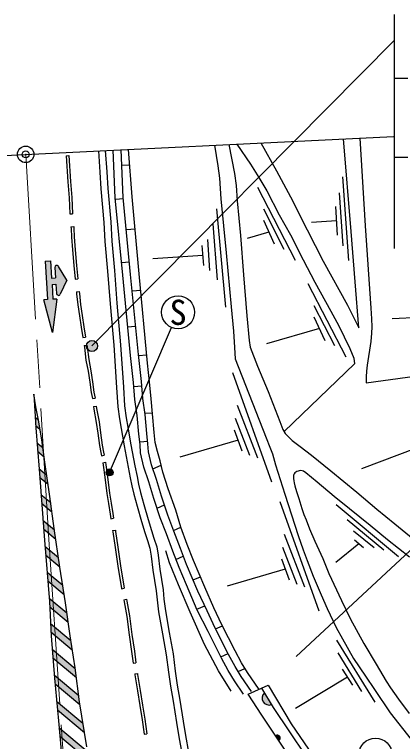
# Model space of a CAD drawing. Units: millimetres at full size, sheet at 1:1000; details may follow other scales. Extents: x 40000 to 680000, y 20000 to 380000.
# Drawn here: x 411542 to 439732, y 298998 to 351838 of the extents above; entities that cross this region are included whole.
import ezdxf
from ezdxf.enums import TextEntityAlignment as Align

# ---------------------------------------------------------------- set-up
doc = ezdxf.new("R2010")
doc.units = ezdxf.units.MM
doc.header["$LTSCALE"] = 1000
doc.header["$PDMODE"] = 32
doc.header["$PDSIZE"] = 500
doc.linetypes.add('CHAIN', pattern=[18.5, 12, -1.5, 3.5, -1.5])
for name, color, linetype, lineweight in [('M-BGD', 7, 'Continuous', 25), ('M-BGD-EXST', 7, 'Continuous', 25), ('M-BMK', 2, 'CHAIN', 13), ('M-BMK-OTRS', 5, 'Continuous', 25), ('M-BMK-SRVR', 3, 'Continuous', 25), ('M-STR-HTXT', 7, 'Continuous', 13), ('M-STR-STRC', 7, 'Continuous', 25)]:
    doc.layers.add(name, color=color, linetype=linetype, lineweight=lineweight)
doc.layers.add('M-OTRS', color=6, linetype='Continuous')
doc.styles.add('ＭＳ ゴシック', font='')
doc.styles.get('ＭＳ ゴシック').set_extended_font_data('MS Gothic')

msp = doc.modelspace()

# ---------------------------------------------------------------- hatches: boundary and pattern name
at = {"layer": 'M-BGD'}
for points in [[(429697, 302523, 0.82183), (430209, 301675)], [(430734, 299063, 0.4608), (430818, 299361, 0.4608), (430511, 299397)]]:
    msp.add_hatch(color=256, dxfattribs=at).paths.add_polyline_path(points)
at = {"layer": 'M-BGD-EXST'}
msp.add_hatch(color=256, dxfattribs=at).paths.add_polyline_path([(418230, 318436, 0.41421), (418569, 318336, 0.41421), (418669, 318675, 1)])
at = {"layer": 'M-STR-STRC'}
for points in [[(414289, 328734), (414609, 331157), (414335, 331139), (414266, 332216), (414540, 332234), (414583, 331565, 0.77336), (414868, 331510), (415349, 332519), (414741, 333528, 0.78564), (414463, 333442), (414510, 332700), (414236, 332682), (414155, 333945), (413759, 333919), (413938, 331114), (413663, 331096)], [(417504, 327961, 1), (416830, 327531, 0.41421), (417382, 327409, 0.41421)], [(413285, 322350), (413277, 322385), (413040, 322583), (413074, 321968), (413388, 321706)], [(413594, 320361), (413169, 320716), (413219, 320088), (413690, 319695)], [(413366, 318206), (413980, 317693), (413883, 318360), (413318, 318832)], [(413461, 316954), (413508, 316327), (414258, 315701), (414169, 316362)], [(414539, 313707), (414439, 314376), (413603, 315075), (413651, 314449)], [(414839, 311697), (414739, 312367), (413749, 313194), (413802, 312563)], [(413908, 311302), (413960, 310672), (415154, 309674), (415049, 310349)], [(415440, 307676), (415349, 308339), (414066, 309411), (414086, 309163), (414104, 308792)], [(414162, 307571), (414190, 306961), (415741, 305666), (415631, 306343)], [(414283, 305711), (414334, 305081), (416041, 303655), (415958, 304311)], [(416299, 301681), (416268, 301870), (416208, 302343), (414438, 303822), (414457, 303589), (414491, 303191)], [(414602, 301925), (414657, 301293), (416626, 299648), (416517, 300325)], [(414772, 300024), (414833, 299387), (416911, 297650), (416831, 298304)]]:
    msp.add_hatch(color=256, dxfattribs=at).paths.add_polyline_path(points)

# ---------------------------------------------------------------- linework, layer by layer
at = {"layer": 'M-BGD'}
for p, q in [((419334, 340880), (419899, 340924)), ((435381, 340043), (435819, 333961)), ((429187, 339297), (431946, 333978)), ((435136, 338871), (435394, 335017)), ((418875, 338411), (419454, 338456)), ((426223, 337714), (426876, 330564)), ((429626, 337708), (431118, 334789)), ((434878, 337878), (434981, 335791)), ((425946, 336615), (426267, 332555)), ((429626, 336881), (430421, 335162)), ((434929, 336834), (433124, 336731)), ((419667, 336223), (420300, 336273)), ((430023, 336021), (428441, 335567)), ((425160, 335044), (425271, 333595)), ((425558, 335486), (425713, 333230)), ((425215, 334319), (421584, 334092)), ((419313, 333810), (419893, 333855)), ((432863, 332282), (435622, 326963)), ((420095, 331751), (420720, 331800)), ((433301, 330693), (434794, 327774)), ((433301, 329866), (434097, 328147)), ((443494, 329970), (438980, 329712)), ((419763, 329138), (420342, 329183)), ((433699, 329007), (429848, 327902)), ((420550, 327047), (421158, 327094)), ((427393, 325816), (430227, 317879)), ((420210, 324806), (420790, 324852)), ((427714, 323448), (429187, 319623)), ((421022, 322850), (421557, 322892)), ((427586, 322504), (428626, 319815)), ((427505, 321655), (428066, 320135)), ((420640, 320773), (421220, 320818)), ((427786, 320895), (423566, 319671)), ((440802, 320343), (436748, 318804)), ((421593, 318825), (422194, 319087)), ((421900, 315954), (422435, 316188)), ((430825, 316439), (433659, 308503)), ((434904, 316215), (439440, 312433)), ((435719, 315140), (438383, 312920)), ((423098, 314343), (423631, 314575)), ((431145, 314071), (432618, 310247)), ((436186, 314315), (437683, 313091)), ((436574, 313373), (434894, 312001)), ((436253, 313650), (436895, 313096)), ((431017, 313127), (432058, 310439)), ((423275, 312232), (423808, 312464)), ((430937, 312279), (431497, 310759)), ((431217, 311519), (426998, 310295)), ((424517, 310740), (425053, 310974)), ((424779, 308603), (425375, 308863)), ((426155, 307185), (426644, 307398)), ((434931, 306371), (437722, 301849)), ((435035, 305446), (436744, 302618)), ((426533, 305161), (427066, 305393)), ((427794, 304091), (428287, 304306)), ((435362, 304260), (436092, 303087)), ((435727, 303674), (431958, 301393))]:
    msp.add_line(p, q, dxfattribs=at)
for points in [[(427708, 342420), (428698, 340960), (429304, 339987), (429866, 339013), (430775, 337280), (431597, 335832), (432527, 334013), (433371, 332391), (434531, 330266), (435100, 329212), (435503, 328421), (435906, 327574), (436197, 326852), (436253, 326450), (431131, 321537)], [(429435, 342504), (430572, 340480), (431608, 338589), (432805, 336177), (433960, 333906), (435735, 330716), (436572, 329063), (436293, 332408), (435995, 336059), (435455, 342798)], [(436646, 342856), (437013, 336471), (437432, 330492), (437493, 329719), (437516, 329138), (437493, 328666), (437437, 328060), (437177, 326340), (437122, 325915), (437098, 325498), (437090, 325057), (444870, 326135), (444591, 330353), (444328, 334226), (444113, 336365)], [(417641, 341929), (417744, 340382), (417816, 339162), (418032, 336727), (418115, 335339), (418307, 333191), (418487, 330810), (418751, 327800), (418954, 324719), (419038, 323331), (419170, 322444), (419290, 321750), (419512, 320479), (419802, 318945), (419956, 318155), (420067, 317589), (420209, 316980), (420449, 316099), (420764, 314983), (421010, 314176), (421201, 313616), (421386, 313040), (421472, 312461), (421602, 311446), (421836, 309947), (421904, 309294), (422009, 308426), (422298, 306828), (422569, 305299), (422729, 304043), (422871, 303009), (423062, 301925), (423309, 300384), (423475, 299346), (423690, 298139)], [(418140, 341954), (418243, 340414), (418314, 339199), (418530, 336764), (418614, 335376), (418806, 333232), (418985, 330851), (419249, 327839), (419453, 324751), (419536, 323383), (419664, 322524), (419783, 321836), (420004, 320568), (420293, 319039), (420447, 318251), (420556, 317694), (420694, 317102), (420931, 316233), (421243, 315124), (421486, 314330), (421676, 313773), (421875, 313154), (421968, 312530), (422097, 311516), (422332, 310011), (422401, 309350), (422503, 308501), (422790, 306917), (423064, 305374), (423225, 304108), (423365, 303086), (423555, 302008), (423802, 300463), (423968, 299429), (424183, 298225)], [(428192, 302442), (427532, 303408), (427065, 304168), (426584, 305059), (425605, 306986), (424809, 308532), (424034, 310393), (423497, 311642), (423053, 312822), (422575, 314086), (422133, 315250), (421667, 316659), (421313, 317860), (420940, 318936), (420702, 319974), (420661, 320589), (420578, 321338), (420458, 322692), (420293, 323851), (420185, 325103), (419964, 327062), (419401, 332889), (418865, 338507), (418701, 341981)], [(428774, 302620), (428019, 303724), (427569, 304458), (427099, 305328), (426128, 307239), (425546, 308503), (424868, 309923), (424036, 311859), (423596, 313027), (423118, 314292), (422681, 315444), (422222, 316833), (421867, 318037), (421499, 319096), (421279, 320059), (421239, 320641), (421156, 321395), (421035, 322758), (420870, 323917), (420763, 325161), (420542, 327122), (419979, 332944), (419445, 338549), (419281, 342009)], [(429308, 302783), (428466, 304013), (428030, 304724), (427571, 305576), (426607, 307471), (426032, 308721), (425382, 310219), (424540, 312149), (424089, 313319), (423633, 314570), (423263, 315799), (422703, 317365), (422320, 318565), (422118, 319399), (421936, 320064), (421764, 320736), (421686, 321448), (421565, 322807), (421463, 323892), (421357, 325141), (421213, 326503), (420608, 332999), (420081, 338598), (419812, 342035)], [(426082, 342341), (426319, 340837), (426440, 339946), (426536, 338430), (426922, 334522), (427281, 330594), (427455, 328811), (427517, 327644), (427567, 326802), (429823, 321061), (430086, 320382), (430286, 319900), (430516, 319108), (431186, 316977), (432146, 313979), (432524, 312938), (432814, 312144), (433253, 311019), (433819, 309662), (434270, 308673), (434921, 307279), (435367, 306461), (436184, 305039), (437041, 303750), (437706, 302780), (438829, 301078), (440357, 299152)], [(427112, 342391), (427526, 340289), (427654, 339399), (427728, 338307), (427966, 335783), (428179, 332907), (428426, 329940), (428590, 328146), (428656, 327653), (429207, 326274), (429972, 324438), (430811, 322251), (431041, 321685), (431221, 321389), (431723, 320872), (432307, 320435), (433120, 319803), (434518, 318668), (436408, 317122), (437872, 315888), (439187, 314828), (441053, 313290)], [(440239, 312385), (438651, 313647), (437377, 314691), (435876, 315909), (434770, 316809), (433528, 317851), (432706, 318528), (432552, 318635), (432444, 318673), (432355, 318686), (432229, 318670), (432144, 318654), (432068, 318629), (431986, 318578), (431916, 318515), (431853, 318446), (431821, 318354), (431812, 318249), (431808, 318116), (431843, 317936), (431865, 317807), (431916, 317588), (432033, 317177), (432191, 316665), (432415, 315922), (432575, 315505), (432734, 315102), (432985, 314448), (433360, 313564), (433937, 312286), (434382, 311210), (435314, 309248), (435968, 307877), (436926, 306127), (437817, 304610), (438547, 303393), (438859, 302900), (439437, 302065), (440215, 301022)], [(427294, 302655), (426367, 304121), (425344, 306050), (424302, 308403), (423446, 310373), (422814, 311983), (422542, 312850)], [(432608, 296248), (429503, 300918), (428514, 302445), (429971, 303101), (431655, 300281), (433229, 297986)], [(429481, 302880), (430334, 301467), (433844, 296237)]]:
    msp.add_lwpolyline(points, dxfattribs=at)
for centre, radius, start, end in [((430036, 302150), 505, 132.2881, 289.9463), ((430649, 299248), 203, 294.8121, 132.7355)]:
    msp.add_arc(centre, radius, start, end, dxfattribs=at)
at = {"layer": 'M-BGD-EXST'}
msp.add_line((418450, 318555), (422954, 329090), dxfattribs=at)
for centre, radius in [((423426, 330193), 1200), ((418450, 318555), 250), ((437775, 298041), 1200)]:
    msp.add_circle(centre, radius, dxfattribs=at)
at = {"layer": 'M-BMK'}
msp.add_lwpolyline([(412353, 341671), (414035, 313672), (417107, 267789), (431530, 268698), (436184, 269287), (440120, 270117), (446741, 271947), (452338, 274355), (457275, 277024), (462088, 279995), (463976, 281422), (473017, 288208), (481392, 293900), (485210, 296347), (495144, 301588), (504635, 305955), (515208, 309824), (521146, 311718), (528022, 313579), (530785, 314265)], dxfattribs=at)
at = {"layer": 'M-BMK-OTRS'}
msp.add_line((369416, 339577), (439083, 342975), dxfattribs=at)
at = {"layer": 'M-BMK-SRVR'}
msp.add_circle((412353, 341671), 600, dxfattribs=at)
at = {"layer": 'M-OTRS'}
msp.add_point((412353, 341671), dxfattribs=at)
at = {"layer": 'M-STR-HTXT'}
msp.add_line((432000, 305183), (465167, 335974), dxfattribs=at)
at = {"layer": 'M-STR-STRC'}
for p, q in [((439121, 351838), (439121, 334838)), ((417167, 327746), (439121, 349943)), ((439121, 347213), (440121, 347213)), ((415293, 341571), (415493, 341584)), ((439121, 341463), (440121, 341463)), ((415552, 337348), (415751, 337362)), ((415643, 336409), (415842, 336428)), ((413759, 333919), (414155, 333945)), ((413759, 333919), (413938, 331114)), ((414155, 333945), (414236, 332682)), ((414463, 333442), (414510, 332700)), ((415349, 332519), (414741, 333528)), ((414236, 332682), (414510, 332700)), ((415349, 332519), (414868, 331510)), ((415951, 332603), (416150, 332623)), ((414266, 332216), (414540, 332234)), ((414266, 332216), (414335, 331139)), ((414540, 332234), (414583, 331565)), ((416041, 331681), (416240, 331701)), ((413938, 331114), (413663, 331096)), ((414289, 328734), (413663, 331096)), ((414609, 331157), (414289, 328734)), ((414609, 331157), (414335, 331139)), ((416506, 328361), (416704, 328392)), ((416598, 327778), (416795, 327809)), ((417209, 323921), (417407, 323948)), ((417287, 323351), (417485, 323379)), ((413040, 322583), (413277, 322385)), ((413074, 321968), (413388, 321706)), ((413169, 320716), (413594, 320361)), ((413219, 320088), (413690, 319695)), ((417863, 319771), (418057, 319818)), ((417959, 319253), (418156, 319288)), ((413318, 318832), (413883, 318360)), ((413366, 318206), (413980, 317693)), ((413461, 316954), (414169, 316362)), ((413508, 316327), (414258, 315701)), ((413603, 315075), (414439, 314376)), ((418542, 315191), (418739, 315224)), ((413651, 314449), (414539, 313707)), ((418670, 314324), (418868, 314353)), ((413749, 313194), (414739, 312367)), ((413802, 312563), (414839, 311697)), ((413908, 311302), (415049, 310349)), ((413960, 310672), (415154, 309674)), ((419325, 310092), (419521, 310132)), ((414066, 309411), (415349, 308339)), ((419485, 309305), (419681, 309344)), ((414104, 308792), (415440, 307676)), ((414162, 307571), (415631, 306343)), ((414190, 306961), (415741, 305666)), ((414283, 305711), (415958, 304311)), ((414334, 305081), (416041, 303655)), ((420167, 304691), (420365, 304718)), ((420280, 303902), (420478, 303931)), ((414438, 303822), (416208, 302343)), ((414491, 303191), (416299, 301681)), ((414602, 301925), (416517, 300325)), ((414657, 301293), (416626, 299648)), ((414772, 300024), (416831, 298304)), ((414833, 299387), (416911, 297650)), ((420954, 299531), (421152, 299560))]:
    msp.add_line(p, q, dxfattribs=at)
for points in [[(415293, 341571), (415416, 339675), (415507, 338520), (415552, 337348)], [(415493, 341584), (415616, 339690), (415706, 338532), (415751, 337362)], [(415643, 336409), (415655, 336289), (415681, 335658), (415752, 334724), (415842, 333588), (415951, 332603)], [(415842, 336428), (415855, 336302), (415880, 335669), (415951, 334739), (416041, 333607), (416150, 332624), (416150, 332623)], [(416041, 331681), (416055, 331544), (416132, 330733), (416267, 329941), (416377, 329110), (416506, 328361)], [(416240, 331701), (416254, 331563), (416331, 330759), (416465, 329971), (416575, 329140), (416703, 328394), (416704, 328392)], [(416598, 327778), (416616, 327664), (416732, 326724), (416887, 325904), (417009, 325105), (417119, 324365), (417209, 323921)], [(416795, 327809), (416814, 327691), (416930, 326754), (417084, 325938), (417207, 325135), (417316, 324400), (417406, 323954), (417407, 323948)], [(416793, 298615), (416268, 301870), (415953, 304346), (415579, 306668), (415248, 309070), (414843, 311665), (414423, 314485), (414108, 316807), (413745, 319309), (413514, 320918), (413285, 322350), (413084, 323312), (412947, 324250), (413084, 321787), (413322, 318780), (413712, 313640), (414086, 309163), (414204, 306674), (414457, 303589), (414727, 300496), (415015, 297485)], [(417287, 323351), (417312, 323164), (417486, 322192), (417589, 321404), (417725, 320515), (417808, 319994), (417863, 319771)], [(417485, 323379), (417510, 323195), (417684, 322222), (417787, 321432), (417922, 320546), (418005, 320033), (418057, 319818)], [(417959, 319253), (417989, 319086), (418092, 318200), (418247, 317022), (418376, 316288), (418485, 315528), (418542, 315191)], [(418156, 319288), (418187, 319115), (418291, 318225), (418444, 317052), (418573, 316320), (418683, 315559), (418739, 315224)], [(418670, 314324), (418685, 314224), (418858, 313096), (419071, 311570), (419316, 310136), (419325, 310092)], [(418868, 314353), (418882, 314254), (419056, 313125), (419269, 311600), (419513, 310172), (419521, 310132)], [(419485, 309305), (419516, 309149), (419696, 308093), (419871, 306745), (420051, 305541), (420167, 304691)], [(419681, 309344), (419713, 309186), (419894, 308123), (420069, 306772), (420249, 305569), (420365, 304718), (420365, 304718)], [(420280, 303902), (420290, 303837), (420477, 302671), (420638, 301613), (420805, 300577), (420954, 299531)], [(420478, 303931), (420487, 303867), (420674, 302702), (420835, 301644), (421003, 300607), (421151, 299563), (421152, 299560)]]:
    msp.add_lwpolyline(points, dxfattribs=at)
msp.add_circle((417167, 327746), 400, dxfattribs=at)
for centre, start, end in [((414613, 333451), 31.0339, 183.6526), ((414733, 331575), 183.6526, 334.5208)]:
    msp.add_arc(centre, 150, start, end, dxfattribs=at)

# ---------------------------------------------------------------- texts
at = {"layer": 'M-BGD-EXST', "style": 'ＭＳ ゴシック'}
msp.add_text('S', height=1833, dxfattribs=at).set_placement((423426, 330193), align=Align.MIDDLE_CENTER)

doc.saveas('drawing.dxf')
